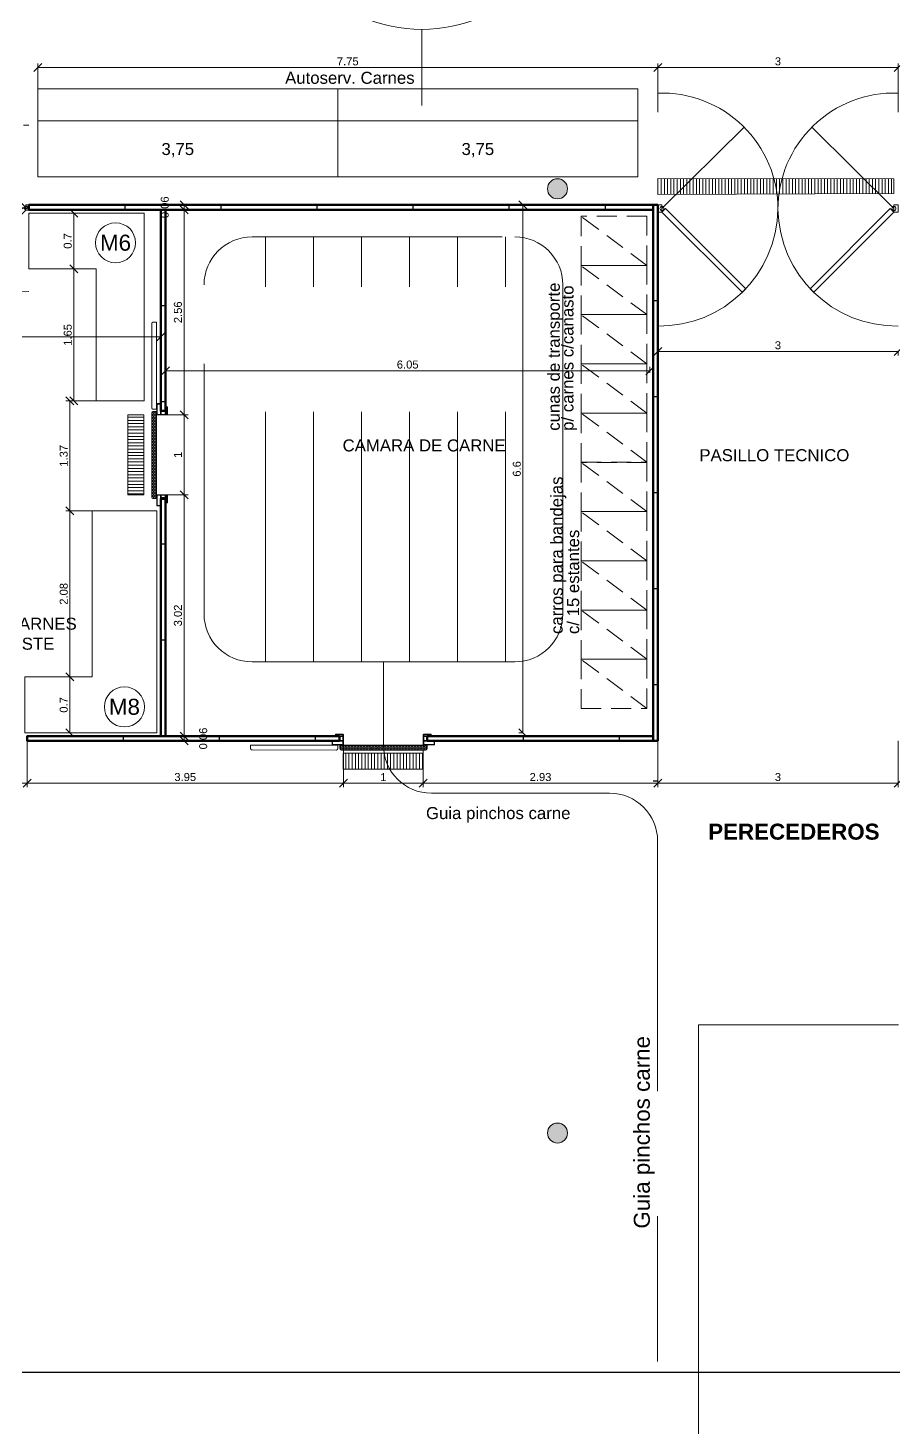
# Model space of a CAD drawing. Header units: inches. Extents: x 2 to 337, y 2 to 182.
# Drawn here: x 261.23 to 272.05, y 43.47 to 60.96 of the extents above; entities that cross this region are included whole.
import ezdxf

# ---------------------------------------------------------------- set-up
doc = ezdxf.new("R2010")
doc.units = ezdxf.units.IN
doc.header["$MEASUREMENT"] = 0
for name, pattern in [('DASH_15', [0.375, 0.25, -0.125]), ('HIDDEN2', [4.7625, 3.175, -1.5875]), ('LZ-COME$0$DASH_15', [0.375, 0.25, -0.125]), ('LÍNEAS_OCULTAS2', [0.1875, 0.125, -0.0625])]:
    doc.linetypes.add(name, pattern=pattern)
for name, color, linetype in [('(C)Paneles 60mm.', 4, 'Continuous'), ('ARQ-MUROS CAMARA', 140, 'Continuous'), ('L pisos', 8, 'Continuous'), ('l texto', 30, 'Continuous')]:
    doc.layers.add(name, color=color, linetype=linetype)
for name, color, linetype, lineweight in [('0-EQUIPAMIENTO-LAB', 6, 'Continuous', 13), ('ARQ-CARPINTERIAS', 4, 'Continuous', 9), ('ARQ-REJILLAS', 4, 'Continuous', 5), ('COMESTIBLES0-EQUIP-TXT', 3, 'Continuous', 9), ('Est-Acero', 4, 'Continuous', 13), ('L COTAS', 1, 'Continuous', 9), ('L EQUIP', 6, 'Continuous', 9), ('l gris', 9, 'Continuous', 5), ('L PANELES', 136, 'Continuous', 50), ('L PROYEC', 4, 'HIDDEN2', 9), ('smr acero', 170, 'Continuous', 15)]:
    doc.layers.add(name, color=color, linetype=linetype, lineweight=lineweight)
doc.styles.add('3mm para 1.100', font='ARIAL.TTF')
doc.styles.add('ARIAL', font='ARIAL.TTF')
doc.styles.get("Standard").update_dxf_attribs({"font": 'ARIAL.TTF'})
doc.dimstyles.new('cotas 1.50', dxfattribs={"dimscale": 0.5, "dimtxt": 0.2, "dimasz": 0.2, "dimexe": 0.1, "dimexo": 0, "dimgap": 0.05, "dimtad": 1, "dimdsep": 46, "dimtxsty": 'ARIAL', "dimblk": 'OBLIQUE', "dimcen": 0.09, "dimclrd": 256, "dimclre": 256, "dimclrt": 256, "dimadec": 0, "dimazin": 2, "dimtfac": 1, "dimtofl": 0, "dimtmove": 2, "dimatfit": 3, "dimfxl": 0, "dimtolj": 1, "dimtzin": 0, "dimlwd": -1, "dimlwe": -1, "dimarcsym": 0})

# ---------------------------------------------------------------- blocks, each defined once
blk = doc.blocks.new('PVAI')
for p, q in [((3388.779, 759.261), (3388.743, 759.226)), ((3389.399, 759.261), (3389.435, 759.226))]:
    blk.add_line(p, q)
at = {"layer": 'L EQUIP'}
for p, q in [((3387.969, 760.035), (3388.763, 760.82)), ((3387.929, 760), (3387.929, 760.07)), ((3387.929, 760.07), (3387.969, 760.07)), ((3387.969, 760), (3387.929, 760)), ((3387.969, 760.07), (3387.969, 760)), ((3387.969, 760), (3388.004, 760.035)), ((3387.969, 760), (3388.743, 759.226)), ((3388.004, 760.035), (3388.779, 759.261)), ((3390.174, 760.035), (3389.399, 759.261)), ((3390.209, 760), (3389.435, 759.226)), ((3390.209, 760), (3390.174, 760.035)), ((3390.249, 760.07), (3390.209, 760.07)), ((3390.209, 760.07), (3390.209, 760)), ((3390.209, 760), (3390.249, 760)), ((3390.249, 760), (3390.249, 760.07))]:
    blk.add_line(p, q, dxfattribs=at)
for centre in [(3387.969, 760.035), (3390.209, 760.035)]:
    blk.add_circle(centre, 0.0196, dxfattribs=at)
at = {"layer": 'L PROYEC'}
for p, q in [((3387.969, 760.035), (3388.763, 760.82)), ((3390.209, 760.035), (3389.415, 760.82)), ((3390.209, 760.035), (3389.415, 760.82))]:
    blk.add_line(p, q, dxfattribs=at)
for centre, radius, start, end in [((3387.969, 760.03), 1.12, 359.6736, 92.0467), ((3390.209, 760.03), 1.12, 87.9533, 180.3264), ((3387.943, 760.046), 1.146, 269.3146, 359.1608), ((3390.235, 760.046), 1.146, 180.8392, 270.6854)]:
    blk.add_arc(centre, radius, start, end, dxfattribs=at)
blk = doc.blocks.new('_Oblique')
at = {"color": 0, "linetype": 'ByBlock', "lineweight": -2}
blk.add_line((-0.5, -0.5), (0.5, 0.5), dxfattribs=at)
blk = doc.blocks.new('*D564')
at = {"layer": 'Defpoints', "color": 0}
for p in [(269.099, 56.926), (272.101, 56.926), (272.101, 56.922)]:
    blk.add_point(p, dxfattribs=at)
at = {"layer": 'L COTAS'}
for p, q in [((269.099, 56.926), (269.099, 56.872)), ((269.099, 56.922), (272.101, 56.922)), ((272.101, 56.926), (272.101, 56.872))]:
    blk.add_line(p, q, dxfattribs=at)
at = {"layer": 'L COTAS', "xscale": 0.1, "yscale": 0.1, "zscale": 0.1, "rotation": 180}
blk.add_blockref('_Oblique', (269.099, 56.922), dxfattribs=at)
at = {"layer": 'L COTAS', "xscale": 0.1, "yscale": 0.1, "zscale": 0.1}
blk.add_blockref('_Oblique', (272.101, 56.922), dxfattribs=at)
at = {"layer": 'L COTAS', "insert": (270.6, 56.998), "char_height": 0.1, "attachment_point": 5, "style": 'ARIAL'}
blk.add_mtext('\\A1;3', dxfattribs=at)
blk = doc.blocks.new('DFGSDFG')
at = {"linetype": 'LZ-COME$0$DASH_15'}
blk.add_line((0.821, -0.615), (0, 0), dxfattribs=at)
blk.add_lwpolyline([(0.821, 0), (0, 0), (0, -0.615), (0.821, -0.615)], close=True, dxfattribs=at)
blk = doc.blocks.new('PUERTA')
for p, q in [((0.04, 0), (0.834, 0.785)), ((0.04, 0), (0.834, 0.785)), ((0, -0.035), (0, 0.035)), ((0, 0.035), (0.04, 0.035)), ((0.04, 0.035), (0.04, -0.035)), ((0.04, -0.035), (0.075, 0)), ((0.075, 0), (0.85, -0.774)), ((1.16, -0.035), (1.16, 0.035)), ((1.16, 0.035), (1.2, 0.035)), ((1.2, 0.035), (1.2, -0.035)), ((0.04, -0.035), (0, -0.035)), ((0.04, -0.035), (0.814, -0.81)), ((1.2, -0.035), (1.16, -0.035)), ((0.85, -0.774), (0.814, -0.81))]:
    blk.add_line(p, q)
blk.add_circle((0.04, 0), 0.0196)
at = {"linetype": 'DASH_15', "ltscale": 0.2}
for centre, radius, start, end in [((0.04, -0.005), 1.12, 359.6736, 92.0467), ((0.014, 0.011), 1.146, 269.3146, 359.1608)]:
    blk.add_arc(centre, radius, start, end, dxfattribs=at)
blk = doc.blocks.new('*D619')
at = {"layer": 'Defpoints', "color": 0}
for p in [(258.348, 57.14), (262.887, 57.116), (262.887, 57.102)]:
    blk.add_point(p, dxfattribs=at)
at = {"layer": 'L COTAS'}
for p, q in [((258.348, 57.14), (258.348, 57.052)), ((258.348, 57.102), (262.887, 57.102)), ((262.887, 57.116), (262.887, 57.052))]:
    blk.add_line(p, q, dxfattribs=at)
at = {"layer": 'L COTAS', "xscale": 0.1, "yscale": 0.1, "zscale": 0.1, "rotation": 180}
blk.add_blockref('_Oblique', (258.348, 57.102), dxfattribs=at)
at = {"layer": 'L COTAS', "xscale": 0.1, "yscale": 0.1, "zscale": 0.1}
blk.add_blockref('_Oblique', (262.887, 57.102), dxfattribs=at)
at = {"layer": 'L COTAS', "insert": (260.618, 57.178), "char_height": 0.1, "attachment_point": 5, "style": 'ARIAL'}
blk.add_mtext('\\A1;4.54', dxfattribs=at)
blk = doc.blocks.new('*D620')
at = {"layer": 'Defpoints', "color": 0}
for p in [(262.948, 56.655), (268.998, 56.681), (268.998, 56.655)]:
    blk.add_point(p, dxfattribs=at)
at = {"layer": 'L COTAS'}
for p, q in [((262.948, 56.655), (262.948, 56.731)), ((268.998, 56.655), (268.998, 56.731)), ((262.948, 56.681), (268.998, 56.681))]:
    blk.add_line(p, q, dxfattribs=at)
at = {"layer": 'L COTAS', "xscale": 0.1, "yscale": 0.1, "zscale": 0.1, "rotation": 180}
blk.add_blockref('_Oblique', (262.948, 56.681), dxfattribs=at)
at = {"layer": 'L COTAS', "xscale": 0.1, "yscale": 0.1, "zscale": 0.1}
blk.add_blockref('_Oblique', (268.998, 56.681), dxfattribs=at)
at = {"layer": 'L COTAS', "insert": (265.973, 56.757), "char_height": 0.1, "attachment_point": 5, "style": 'ARIAL'}
blk.add_mtext('\\A1;6.05', dxfattribs=at)
blk = doc.blocks.new('*D583')
at = {"layer": 'Defpoints', "color": 0}
for p in [(269.099, 60.47), (261.349, 60.202), (269.099, 59.912)]:
    blk.add_point(p, dxfattribs=at)
at = {"layer": 'L COTAS'}
for p, q in [((261.349, 60.202), (261.349, 60.52)), ((261.349, 60.47), (269.099, 60.47)), ((269.099, 59.912), (269.099, 60.52))]:
    blk.add_line(p, q, dxfattribs=at)
at = {"layer": 'L COTAS', "xscale": 0.1, "yscale": 0.1, "zscale": 0.1, "rotation": 180}
blk.add_blockref('_Oblique', (261.349, 60.47), dxfattribs=at)
at = {"layer": 'L COTAS', "xscale": 0.1, "yscale": 0.1, "zscale": 0.1}
blk.add_blockref('_Oblique', (269.099, 60.47), dxfattribs=at)
at = {"layer": 'L COTAS', "insert": (265.224, 60.546), "char_height": 0.1, "attachment_point": 5, "style": 'ARIAL'}
blk.add_mtext('\\A1;7.75', dxfattribs=at)
blk = doc.blocks.new('*D584')
at = {"layer": 'Defpoints', "color": 0}
for p in [(272.101, 60.47), (269.099, 59.912), (272.101, 59.913)]:
    blk.add_point(p, dxfattribs=at)
at = {"layer": 'L COTAS'}
for p, q in [((269.099, 59.912), (269.099, 60.52)), ((269.099, 60.47), (272.101, 60.47)), ((272.101, 59.913), (272.101, 60.52))]:
    blk.add_line(p, q, dxfattribs=at)
at = {"layer": 'L COTAS', "xscale": 0.1, "yscale": 0.1, "zscale": 0.1, "rotation": 180}
blk.add_blockref('_Oblique', (269.099, 60.47), dxfattribs=at)
at = {"layer": 'L COTAS', "xscale": 0.1, "yscale": 0.1, "zscale": 0.1}
blk.add_blockref('_Oblique', (272.101, 60.47), dxfattribs=at)
at = {"layer": 'L COTAS', "insert": (270.6, 60.546), "char_height": 0.1, "attachment_point": 5, "style": 'ARIAL'}
blk.add_mtext('\\A1;3', dxfattribs=at)
blk = doc.blocks.new('*D591')
at = {"layer": 'Defpoints', "color": 0}
for p in [(260.018, 52.054), (261.218, 52.054), (261.218, 51.526)]:
    blk.add_point(p, dxfattribs=at)
at = {"layer": 'L COTAS'}
for p, q in [((260.018, 52.054), (260.018, 51.476)), ((261.218, 52.054), (261.218, 51.476)), ((260.018, 51.526), (261.218, 51.526))]:
    blk.add_line(p, q, dxfattribs=at)
at = {"layer": 'L COTAS', "xscale": 0.1, "yscale": 0.1, "zscale": 0.1, "rotation": 180}
blk.add_blockref('_Oblique', (260.018, 51.526), dxfattribs=at)
at = {"layer": 'L COTAS', "xscale": 0.1, "yscale": 0.1, "zscale": 0.1}
blk.add_blockref('_Oblique', (261.218, 51.526), dxfattribs=at)
at = {"layer": 'L COTAS', "insert": (260.618, 51.601), "char_height": 0.1, "attachment_point": 5, "style": 'ARIAL'}
blk.add_mtext('\\A1;1.2', dxfattribs=at)
blk = doc.blocks.new('*D592')
at = {"layer": 'Defpoints', "color": 0}
for p in [(261.218, 52.054), (265.169, 52.084), (265.169, 51.526)]:
    blk.add_point(p, dxfattribs=at)
at = {"layer": 'L COTAS'}
for p, q in [((261.218, 52.054), (261.218, 51.476)), ((265.169, 52.084), (265.169, 51.476)), ((261.218, 51.526), (265.169, 51.526))]:
    blk.add_line(p, q, dxfattribs=at)
at = {"layer": 'L COTAS', "xscale": 0.1, "yscale": 0.1, "zscale": 0.1, "rotation": 180}
blk.add_blockref('_Oblique', (261.218, 51.526), dxfattribs=at)
at = {"layer": 'L COTAS', "xscale": 0.1, "yscale": 0.1, "zscale": 0.1}
blk.add_blockref('_Oblique', (265.169, 51.526), dxfattribs=at)
at = {"layer": 'L COTAS', "insert": (263.193, 51.602), "char_height": 0.1, "attachment_point": 5, "style": 'ARIAL'}
blk.add_mtext('\\A1;3.95', dxfattribs=at)
blk = doc.blocks.new('*D623')
at = {"layer": 'Defpoints', "color": 0}
for p in [(269.099, 52.054), (272.101, 52.054), (272.101, 51.526)]:
    blk.add_point(p, dxfattribs=at)
at = {"layer": 'L COTAS'}
for p, q in [((269.099, 52.054), (269.099, 51.476)), ((272.101, 52.054), (272.101, 51.476)), ((269.099, 51.526), (272.101, 51.526))]:
    blk.add_line(p, q, dxfattribs=at)
at = {"layer": 'L COTAS', "xscale": 0.1, "yscale": 0.1, "zscale": 0.1, "rotation": 180}
blk.add_blockref('_Oblique', (269.099, 51.526), dxfattribs=at)
at = {"layer": 'L COTAS', "xscale": 0.1, "yscale": 0.1, "zscale": 0.1}
blk.add_blockref('_Oblique', (272.101, 51.526), dxfattribs=at)
at = {"layer": 'L COTAS', "insert": (270.6, 51.602), "char_height": 0.1, "attachment_point": 5, "style": 'ARIAL'}
blk.add_mtext('\\A1;3', dxfattribs=at)
blk = doc.blocks.new('*D598')
at = {"layer": 'Defpoints', "color": 0}
for p in [(267.413, 58.753), (267.413, 52.154), (267.413, 52.154)]:
    blk.add_point(p, dxfattribs=at)
at = {"layer": 'L COTAS'}
for p, q in [((267.413, 58.753), (267.363, 58.753)), ((267.413, 58.753), (267.413, 52.154)), ((267.413, 52.154), (267.363, 52.154))]:
    blk.add_line(p, q, dxfattribs=at)
at = {"layer": 'L COTAS', "xscale": 0.1, "yscale": 0.1, "zscale": 0.1}
for p, rotation in [((267.413, 58.753), 90), ((267.413, 52.154), 270)]:
    blk.add_blockref('_Oblique', p, dxfattribs=dict(at, rotation=rotation))
at = {"layer": 'L COTAS', "insert": (267.337, 55.453), "char_height": 0.1, "attachment_point": 5, "rotation": 90, "style": 'ARIAL'}
blk.add_mtext('\\A1;6.6', dxfattribs=at)
blk = doc.blocks.new('*D632')
at = {"layer": 'Defpoints', "color": 0}
for p in [(261.239, 58.651), (261.239, 57.953), (261.801, 57.953)]:
    blk.add_point(p, dxfattribs=at)
at = {"layer": 'L COTAS'}
for p, q in [((261.239, 58.651), (261.851, 58.651)), ((261.801, 58.651), (261.801, 57.953)), ((261.239, 57.953), (261.851, 57.953))]:
    blk.add_line(p, q, dxfattribs=at)
at = {"layer": 'L COTAS', "xscale": 0.1, "yscale": 0.1, "zscale": 0.1}
for p, rotation in [((261.801, 58.651), 90), ((261.801, 57.953), 270)]:
    blk.add_blockref('_Oblique', p, dxfattribs=dict(at, rotation=rotation))
at = {"layer": 'L COTAS', "insert": (261.725, 58.302), "char_height": 0.1, "attachment_point": 5, "rotation": 90, "style": 'ARIAL'}
blk.add_mtext('\\A1;0.7', dxfattribs=at)
blk = doc.blocks.new('*D633')
at = {"layer": 'Defpoints', "color": 0}
for p in [(261.239, 57.953), (261.801, 56.303), (262.078, 56.303)]:
    blk.add_point(p, dxfattribs=at)
at = {"layer": 'L COTAS'}
for p, q in [((261.239, 57.953), (261.851, 57.953)), ((261.801, 57.953), (261.801, 56.303)), ((262.078, 56.303), (261.751, 56.303))]:
    blk.add_line(p, q, dxfattribs=at)
at = {"layer": 'L COTAS', "xscale": 0.1, "yscale": 0.1, "zscale": 0.1}
for p, rotation in [((261.801, 57.953), 90), ((261.801, 56.303), 270)]:
    blk.add_blockref('_Oblique', p, dxfattribs=dict(at, rotation=rotation))
at = {"layer": 'L COTAS', "insert": (261.725, 57.128), "char_height": 0.1, "attachment_point": 5, "rotation": 90, "style": 'ARIAL'}
blk.add_mtext('\\A1;1.65', dxfattribs=at)
blk = doc.blocks.new('*D634')
at = {"layer": 'Defpoints', "color": 0}
for p in [(262.078, 56.303), (261.751, 54.931), (262.029, 54.931)]:
    blk.add_point(p, dxfattribs=at)
at = {"layer": 'L COTAS'}
for p, q in [((262.078, 56.303), (261.701, 56.303)), ((261.751, 56.303), (261.751, 54.931)), ((262.029, 54.931), (261.701, 54.931))]:
    blk.add_line(p, q, dxfattribs=at)
at = {"layer": 'L COTAS', "xscale": 0.1, "yscale": 0.1, "zscale": 0.1}
for p, rotation in [((261.751, 56.303), 90), ((261.751, 54.931), 270)]:
    blk.add_blockref('_Oblique', p, dxfattribs=dict(at, rotation=rotation))
at = {"layer": 'L COTAS', "insert": (261.675, 55.617), "char_height": 0.1, "attachment_point": 5, "rotation": 90, "style": 'ARIAL'}
blk.add_mtext('\\A1;1.37', dxfattribs=at)
blk = doc.blocks.new('*D635')
at = {"layer": 'Defpoints', "color": 0}
for p in [(262.029, 54.931), (261.751, 52.853), (262.029, 52.853)]:
    blk.add_point(p, dxfattribs=at)
at = {"layer": 'L COTAS'}
for p, q in [((262.029, 54.931), (261.701, 54.931)), ((261.751, 54.931), (261.751, 52.853)), ((262.029, 52.853), (261.701, 52.853))]:
    blk.add_line(p, q, dxfattribs=at)
at = {"layer": 'L COTAS', "xscale": 0.1, "yscale": 0.1, "zscale": 0.1}
for p, rotation in [((261.751, 54.931), 90), ((261.751, 52.853), 270)]:
    blk.add_blockref('_Oblique', p, dxfattribs=dict(at, rotation=rotation))
at = {"layer": 'L COTAS', "insert": (261.675, 53.892), "char_height": 0.1, "attachment_point": 5, "rotation": 90, "style": 'ARIAL'}
blk.add_mtext('\\A1;2.08', dxfattribs=at)
blk = doc.blocks.new('*D636')
at = {"layer": 'Defpoints', "color": 0}
for p in [(262.029, 52.853), (261.751, 52.155), (262.014, 52.155)]:
    blk.add_point(p, dxfattribs=at)
at = {"layer": 'L COTAS'}
for p, q in [((262.029, 52.853), (261.701, 52.853)), ((261.751, 52.853), (261.751, 52.155)), ((262.014, 52.155), (261.701, 52.155))]:
    blk.add_line(p, q, dxfattribs=at)
at = {"layer": 'L COTAS', "xscale": 0.1, "yscale": 0.1, "zscale": 0.1}
for p, rotation in [((261.751, 52.853), 90), ((261.751, 52.155), 270)]:
    blk.add_blockref('_Oblique', p, dxfattribs=dict(at, rotation=rotation))
at = {"layer": 'L COTAS', "insert": (261.675, 52.504), "char_height": 0.1, "attachment_point": 5, "rotation": 90, "style": 'ARIAL'}
blk.add_mtext('\\A1;0.7', dxfattribs=at)
blk = doc.blocks.new('PPiv MT 1_00')
at = {"layer": 'L COTAS'}
h = blk.add_hatch(dxfattribs=at)
h.set_pattern_fill('HONEY', color=256, scale=0.1, angle=0.0267, style=0)
h.set_pattern_definition([(0.026676, (-36.510646, -16.688191), (0.018744958, 0.010834046), [0.0125, -0.025]), (120.026676, (-36.510646, -16.688191), (-0.018755038, 0.0108165868), [0.0125, -0.025]), (60.026676, (-36.510646, -16.688191), (-1.008e-05, 0.0216506327), [-0.025, 0.0125])])
edge = h.paths.add_edge_path()
edge.add_line((0.023, -0.114), (1.073, -0.114))
edge.add_arc((1.073, -0.094), 0.02, 270.0267, 360.0267)
edge.add_line((1.093, -0.094), (1.093, -0.054))
edge.add_line((1.093, -0.054), (0.003, -0.054))
edge.add_line((0.003, -0.054), (0.003, -0.094))
edge.add_arc((0.023, -0.094), 0.02, 180.0267, 270.0267)
for points in [[(0.05, 0), (-0.09, 0), (-0.09, -0.04, 0.414214), (-0.08, -0.05), (0.04, -0.05, 0.414214), (0.05, -0.04)], [(-0.05, 0.06), (0.05, 0.06), (0.05, 0.075, 0.414214), (0.04, 0.085), (-0.04, 0.085, 0.414214), (-0.05, 0.075)], [(-0.04, 0.08, 0.414214), (-0.045, 0.075), (-0.045, 0.065), (0.045, 0.065), (0.045, 0.075, 0.414214), (0.04, 0.08)], [(1.15, 0.06), (1.05, 0.06), (1.05, 0.075, -0.414214), (1.06, 0.085), (1.14, 0.085, -0.414214), (1.15, 0.075)], [(1.05, 0), (1.19, 0), (1.19, -0.04, -0.414214), (1.18, -0.05), (1.06, -0.05, -0.414214), (1.05, -0.04)], [(1.14, 0.08, -0.414214), (1.145, 0.075), (1.145, 0.065), (1.055, 0.065), (1.055, 0.075, -0.414214), (1.06, 0.08)], [(-0.08, -0.045), (0.04, -0.045, 0.414214), (0.045, -0.04), (0.045, -0.005), (-0.085, -0.005), (-0.085, -0.04, 0.414214)], [(0.023, -0.114), (1.073, -0.114, 0.414214), (1.093, -0.094), (1.093, -0.054), (0.003, -0.054), (0.003, -0.094, 0.414214)], [(1.18, -0.045), (1.06, -0.045, -0.414214), (1.055, -0.04), (1.055, -0.005), (1.185, -0.005), (1.185, -0.04, -0.414214)]]:
    blk.add_lwpolyline(points, format="xyb", close=True, dxfattribs=at)
for points in [[(0, 0), (0.05, 0), (0.05, 0.06), (0, 0.06)], [(0.005, 0.005), (0.045, 0.005), (0.045, 0.055), (0.005, 0.055)], [(1.1, 0), (1.05, 0), (1.05, 0.06), (1.1, 0.06)], [(1.095, 0.005), (1.055, 0.005), (1.055, 0.055), (1.095, 0.055)]]:
    blk.add_lwpolyline(points, close=True, dxfattribs=at)
at = {"layer": 'L PROYEC'}
blk.add_lwpolyline([(1.14, -0.114), (2.19, -0.113, 0.414214), (2.21, -0.093), (2.21, -0.053), (1.12, -0.054), (1.12, -0.094, 0.414214)], format="xyb", close=True, dxfattribs=at)
blk = doc.blocks.new('*D663')
at = {"layer": 'Defpoints', "color": 0}
for p in [(262.918, 56.129), (262.918, 55.13), (263.178, 55.13)]:
    blk.add_point(p, dxfattribs=at)
at = {"layer": 'L COTAS'}
for p, q in [((262.918, 56.129), (263.228, 56.129)), ((263.178, 56.129), (263.178, 55.13)), ((262.918, 55.13), (263.228, 55.13))]:
    blk.add_line(p, q, dxfattribs=at)
at = {"layer": 'L COTAS', "xscale": 0.1, "yscale": 0.1, "zscale": 0.1}
for p, rotation in [((263.178, 56.129), 90), ((263.178, 55.13), 270)]:
    blk.add_blockref('_Oblique', p, dxfattribs=dict(at, rotation=rotation))
at = {"layer": 'L COTAS', "insert": (263.103, 55.629), "char_height": 0.1, "attachment_point": 5, "rotation": 90, "style": 'ARIAL'}
blk.add_mtext('\\A1;1', dxfattribs=at)
blk = doc.blocks.new('*D664')
at = {"layer": 'Defpoints', "color": 0}
for p in [(265.169, 52.084), (266.168, 52.084), (266.168, 51.526)]:
    blk.add_point(p, dxfattribs=at)
at = {"layer": 'L COTAS'}
for p, q in [((265.169, 52.084), (265.169, 51.476)), ((266.168, 52.084), (266.168, 51.476)), ((265.169, 51.526), (266.168, 51.526))]:
    blk.add_line(p, q, dxfattribs=at)
at = {"layer": 'L COTAS', "xscale": 0.1, "yscale": 0.1, "zscale": 0.1, "rotation": 180}
blk.add_blockref('_Oblique', (265.169, 51.526), dxfattribs=at)
at = {"layer": 'L COTAS', "xscale": 0.1, "yscale": 0.1, "zscale": 0.1}
blk.add_blockref('_Oblique', (266.168, 51.526), dxfattribs=at)
at = {"layer": 'L COTAS', "insert": (265.669, 51.601), "char_height": 0.1, "attachment_point": 5, "style": 'ARIAL'}
blk.add_mtext('\\A1;1', dxfattribs=at)
blk = doc.blocks.new('*D665')
at = {"layer": 'Defpoints', "color": 0}
for p in [(266.168, 52.084), (269.099, 52.054), (269.099, 51.526)]:
    blk.add_point(p, dxfattribs=at)
at = {"layer": 'L COTAS'}
for p, q in [((266.168, 52.084), (266.168, 51.476)), ((269.099, 52.054), (269.099, 51.476)), ((266.168, 51.526), (269.099, 51.526))]:
    blk.add_line(p, q, dxfattribs=at)
at = {"layer": 'L COTAS', "xscale": 0.1, "yscale": 0.1, "zscale": 0.1, "rotation": 180}
blk.add_blockref('_Oblique', (266.168, 51.526), dxfattribs=at)
at = {"layer": 'L COTAS', "xscale": 0.1, "yscale": 0.1, "zscale": 0.1}
blk.add_blockref('_Oblique', (269.099, 51.526), dxfattribs=at)
at = {"layer": 'L COTAS', "insert": (267.633, 51.602), "char_height": 0.1, "attachment_point": 5, "style": 'ARIAL'}
blk.add_mtext('\\A1;2.93', dxfattribs=at)
blk = doc.blocks.new('*D666')
at = {"layer": 'Defpoints', "color": 0}
for p in [(263.178, 58.693), (263.178, 58.693), (263.178, 56.129)]:
    blk.add_point(p, dxfattribs=at)
at = {"layer": 'L COTAS'}
for p, q in [((263.178, 58.693), (263.128, 58.693)), ((263.178, 56.129), (263.178, 58.693)), ((263.178, 56.129), (263.228, 56.129))]:
    blk.add_line(p, q, dxfattribs=at)
at = {"layer": 'L COTAS', "xscale": 0.1, "yscale": 0.1, "zscale": 0.1}
for p, rotation in [((263.178, 58.693), 90), ((263.178, 56.129), 270)]:
    blk.add_blockref('_Oblique', p, dxfattribs=dict(at, rotation=rotation))
at = {"layer": 'L COTAS', "insert": (263.102, 57.411), "char_height": 0.1, "attachment_point": 5, "rotation": 90, "style": 'ARIAL'}
blk.add_mtext('\\A1;2.56', dxfattribs=at)
blk = doc.blocks.new('*D667')
at = {"layer": 'Defpoints', "color": 0}
for p in [(263.178, 58.753), (263.178, 58.753), (263.178, 58.693)]:
    blk.add_point(p, dxfattribs=at)
at = {"layer": 'L COTAS'}
for p, q in [((263.178, 58.753), (263.128, 58.753)), ((263.178, 58.693), (263.128, 58.693)), ((263.178, 58.693), (263.178, 58.753))]:
    blk.add_line(p, q, dxfattribs=at)
at = {"layer": 'L COTAS', "xscale": 0.1, "yscale": 0.1, "zscale": 0.1}
for p, rotation in [((263.178, 58.753), 90), ((263.178, 58.693), 270)]:
    blk.add_blockref('_Oblique', p, dxfattribs=dict(at, rotation=rotation))
at = {"layer": 'L COTAS', "insert": (262.937, 58.723), "char_height": 0.1, "attachment_point": 5, "rotation": 90, "style": 'ARIAL'}
blk.add_mtext('\\A1;0.06', dxfattribs=at)
blk = doc.blocks.new('*D668')
at = {"layer": 'Defpoints', "color": 0}
for p in [(263.178, 55.13), (263.178, 52.114), (263.178, 52.114)]:
    blk.add_point(p, dxfattribs=at)
at = {"layer": 'L COTAS'}
for p, q in [((263.178, 55.13), (263.128, 55.13)), ((263.178, 55.13), (263.178, 52.114)), ((263.178, 52.114), (263.128, 52.114))]:
    blk.add_line(p, q, dxfattribs=at)
at = {"layer": 'L COTAS', "xscale": 0.1, "yscale": 0.1, "zscale": 0.1}
for p, rotation in [((263.178, 55.13), 90), ((263.178, 52.114), 270)]:
    blk.add_blockref('_Oblique', p, dxfattribs=dict(at, rotation=rotation))
at = {"layer": 'L COTAS', "insert": (263.102, 53.622), "char_height": 0.1, "attachment_point": 5, "rotation": 90, "style": 'ARIAL'}
blk.add_mtext('\\A1;3.02', dxfattribs=at)
blk = doc.blocks.new('*D669')
at = {"layer": 'Defpoints', "color": 0}
for p in [(263.178, 52.114), (263.178, 52.054), (263.178, 52.054)]:
    blk.add_point(p, dxfattribs=at)
at = {"layer": 'L COTAS'}
for p, q in [((263.178, 52.114), (263.128, 52.114)), ((263.178, 52.114), (263.178, 52.054)), ((263.178, 52.054), (263.228, 52.054))]:
    blk.add_line(p, q, dxfattribs=at)
at = {"layer": 'L COTAS', "xscale": 0.1, "yscale": 0.1, "zscale": 0.1}
for p, rotation in [((263.178, 52.114), 90), ((263.178, 52.054), 270)]:
    blk.add_blockref('_Oblique', p, dxfattribs=dict(at, rotation=rotation))
at = {"layer": 'L COTAS', "insert": (263.418, 52.084), "char_height": 0.1, "attachment_point": 5, "rotation": 90, "style": 'ARIAL'}
blk.add_mtext('\\A1;0.06', dxfattribs=at)

msp = doc.modelspace()

# ---------------------------------------------------------------- hatches: boundary and pattern name
at = {"layer": 'ARQ-REJILLAS'}
h = msp.add_hatch(dxfattribs=at)
h.set_pattern_fill('_USER', color=256, scale=0.04, angle=450, style=0, pattern_type=0)
h.set_pattern_definition([(90, (-488.61916, 3457.229673), (-0.04, 2e-17), [])])
h.paths.add_polyline_path([(272.05, 58.895), (272.05, 59.079), (269.099, 59.084), (269.099, 58.884)])
h = msp.add_hatch(dxfattribs=at)
h.set_pattern_fill('_USER', color=256, scale=0.04, angle=540, style=0, pattern_type=0)
h.set_pattern_definition([(180, (-3135.671183, -702.66017), (-1e-17, -0.04), [])])
h.paths.add_polyline_path([(262.674, 56.129), (262.474, 56.129), (262.474, 55.13), (262.674, 55.13)])
h = msp.add_hatch(dxfattribs=at)
h.set_pattern_fill('_USER', color=256, scale=0.04, angle=450, style=0, pattern_type=0)
h.set_pattern_definition([(90, (-3111.920416, -700.455575), (-0.04, 1e-17), [])])
h.paths.add_polyline_path([(266.168, 51.902), (266.168, 51.702), (265.166, 51.702), (265.166, 51.902)])
at = {"layer": 'smr acero'}
h = msp.add_hatch(color=256, dxfattribs=at)
h.dxf.hatch_style = 1
h.paths.add_polyline_path([(267.72, 58.954, 1), (267.97, 58.954, 1)])
h = msp.add_hatch(color=256, dxfattribs=at)
h.dxf.hatch_style = 1
h.paths.add_polyline_path([(267.72, 47.154, 1), (267.97, 47.154, 1)])

# ---------------------------------------------------------------- linework, layer by layer
msp.add_lwpolyline([(238.092, 70.152), (315.602, 70.152), (315.602, 44.159), (238.092, 44.159)], close=True)
at = {"layer": 'ARQ-REJILLAS'}
for points in [[(272.05, 58.895), (272.05, 59.079), (269.099, 59.084), (269.099, 58.884)], [(272.05, 58.895), (272.05, 59.079), (269.099, 59.084), (269.099, 58.884)], [(262.674, 56.129), (262.474, 56.129), (262.474, 55.13), (262.674, 55.13)], [(262.674, 56.129), (262.474, 56.129), (262.474, 55.13), (262.674, 55.13)], [(265.166, 51.702), (265.166, 51.902), (266.168, 51.902), (266.168, 51.702)]]:
    msp.add_lwpolyline(points, close=True, dxfattribs=at)
at = {"layer": 'Est-Acero'}
for centre in [(267.845, 58.954), (267.845, 47.154)]:
    msp.add_circle(centre, 0.125, dxfattribs=at)
at = {"layer": 'L COTAS'}
msp.add_line((266.149, 60.947), (266.149, 59.997), dxfattribs=at)
msp.add_circle((266.149, 62.834), 1.888, dxfattribs=at)
at = {"layer": 'L EQUIP', "linetype": 'ByBlock', "ltscale": 0.01}
for p, q in [((261.349, 59.802), (265.099, 59.802)), ((265.099, 59.802), (268.849, 59.802))]:
    msp.add_line(p, q, dxfattribs=at)
at = {"layer": 'L EQUIP'}
for p, q in [((261.239, 57.953), (261.239, 58.651)), ((262.678, 58.651), (261.239, 58.651)), ((262.678, 56.303), (262.678, 58.651)), ((262.078, 57.953), (261.239, 57.953)), ((262.078, 56.303), (262.078, 57.953)), ((262.678, 56.303), (262.078, 56.303))]:
    msp.add_line(p, q, dxfattribs=at)
at = {"layer": 'L EQUIP', "linetype": 'ByBlock', "ltscale": 0.01}
for points in [[(261.349, 59.102), (265.099, 59.102), (265.099, 60.202), (261.349, 60.202), (261.349, 59.102)], [(265.099, 59.102), (268.849, 59.102), (268.849, 60.202), (265.099, 60.202), (265.099, 59.102)]]:
    msp.add_lwpolyline(points, dxfattribs=at)
at = {"layer": 'L EQUIP'}
msp.add_lwpolyline([(261.189, 52.155), (262.838, 52.154), (262.838, 54.931), (262.029, 54.931), (262.029, 52.853), (261.189, 52.853), (261.189, 52.155)], dxfattribs=at)
for centre in [(262.322, 58.279), (262.433, 52.479)]:
    msp.add_circle(centre, 0.25, dxfattribs=at)
at = {"layer": 'l gris'}
msp.add_lwpolyline([(272.106, 48.504), (269.606, 48.504), (269.606, 37.15)], dxfattribs=at)
at = {"layer": 'L PANELES'}
for points in [[(269.039, 58.753), (269.039, 58.693), (261.239, 58.693), (261.239, 58.753)], [(262.948, 56.179), (262.887, 56.179), (262.887, 58.693), (262.948, 58.693)], [(269.099, 52.054), (269.039, 52.054), (269.039, 58.753), (269.099, 58.753)], [(262.948, 52.114), (262.888, 52.114), (262.888, 55.08), (262.948, 55.08)], [(265.119, 52.114), (265.119, 52.054), (261.218, 52.054), (261.218, 52.114)], [(269.039, 52.114), (269.039, 52.054), (266.218, 52.054), (266.218, 52.114)]]:
    msp.add_lwpolyline(points, close=True, dxfattribs=at)
at = {"layer": 'L pisos'}
for p, q in [((262.439, 58.753), (262.439, 58.693)), ((263.639, 58.753), (263.639, 58.694)), ((264.839, 58.754), (264.839, 58.694)), ((266.039, 58.753), (266.039, 58.693)), ((267.239, 58.753), (267.239, 58.694)), ((268.439, 58.753), (268.439, 58.693)), ((262.948, 57.493), (262.887, 57.493)), ((269.099, 57.553), (269.039, 57.553)), ((269.099, 56.353), (269.039, 56.353)), ((262.948, 56.293), (262.887, 56.293)), ((269.099, 55.153), (269.039, 55.153)), ((262.948, 55.093), (262.887, 55.093)), ((262.948, 54.514), (262.888, 54.514)), ((269.099, 53.953), (269.039, 53.953)), ((262.948, 53.314), (262.888, 53.314)), ((269.099, 52.753), (269.039, 52.753)), ((262.418, 52.114), (262.418, 52.054)), ((263.618, 52.114), (263.618, 52.054)), ((264.818, 52.114), (264.818, 52.054)), ((267.418, 52.114), (267.418, 52.054)), ((268.618, 52.114), (268.618, 52.054)), ((269.099, 51.553), (269.039, 51.553))]:
    msp.add_line(p, q, dxfattribs=at)
at = {"layer": 'L PROYEC', "linetype": 'LÍNEAS_OCULTAS2', "ltscale": 25}
for p, q in [((264.028, 58.353), (267.312, 58.353)), ((264.197, 53.042), (264.197, 58.353)), ((264.797, 53.042), (264.797, 58.353)), ((265.397, 53.042), (265.397, 58.353)), ((265.997, 53.042), (265.997, 58.353)), ((266.597, 53.042), (266.597, 58.353)), ((267.197, 53.042), (267.197, 58.353)), ((263.428, 53.642), (263.428, 57.753)), ((265.67, 52.001), (265.67, 53.042)), ((266.27, 51.401), (268.496, 51.401)), ((269.096, 50.801), (269.096, 44.298))]:
    msp.add_line(p, q, dxfattribs=at)
at = {"layer": 'L PROYEC', "linetype": 'LÍNEAS_OCULTAS2', "ltscale": 50}
for p, q in [((267.912, 53.642), (267.912, 57.753)), ((267.312, 53.042), (264.028, 53.042))]:
    msp.add_line(p, q, dxfattribs=at)
at = {"layer": 'L PROYEC', "linetype": 'LÍNEAS_OCULTAS2', "ltscale": 25}
for centre, start, end in [((264.028, 57.753), 90, 180), ((267.312, 57.753), 0, 90), ((266.27, 52.001), 180, 270), ((268.496, 50.801), 0, 90)]:
    msp.add_arc(centre, 0.6, start, end, dxfattribs=at)
at = {"layer": 'L PROYEC', "linetype": 'LÍNEAS_OCULTAS2', "ltscale": 50}
for centre, start, end in [((264.028, 53.642), 180, 270), ((267.312, 53.642), 270, 0)]:
    msp.add_arc(centre, 0.6, start, end, dxfattribs=at)

# ---------------------------------------------------------------- block references
at = {"layer": '(C)Paneles 60mm.', "color": 5, "xscale": -0.9991182641642099, "yscale": 0.9991182641642099, "zscale": 0.9991182641642099, "rotation": 270}
msp.add_blockref('PPiv MT 1_00', (262.888, 55.08), dxfattribs=at)
at = {"layer": '(C)Paneles 60mm.', "color": 5, "xscale": -0.9991182641642099, "yscale": 0.9991182641642099, "zscale": 0.9991182641642099}
msp.add_blockref('PPiv MT 1_00', (266.218, 52.054), dxfattribs=at)
at = {"layer": '0-EQUIPAMIENTO-LAB'}
for p in [(268.139, 58.611), (268.139, 57.996), (268.139, 57.381), (268.139, 56.766), (268.139, 56.151), (268.139, 55.535), (268.139, 54.92), (268.139, 54.305), (268.139, 53.69), (268.139, 53.075)]:
    msp.add_blockref('DFGSDFG', p, dxfattribs=at)
at = {"layer": 'ARQ-CARPINTERIAS', "xscale": -0.9239776872284607, "yscale": 0.9239776872284607, "zscale": 0.9239776872284607}
msp.add_blockref('PUERTA', (261.239, 58.721), dxfattribs=at)
at = {"layer": 'ARQ-MUROS CAMARA', "xscale": 1.294332851680443, "yscale": 1.294332851680443, "zscale": 1.294332851680443}
msp.add_blockref('PVAI', (-4116.009, -925.031), dxfattribs=at)

# ---------------------------------------------------------------- texts
at = {"layer": 'COMESTIBLES0-EQUIP-TXT', "style": 'ARIAL'}
for s, p in [('cunas de transporte ', (267.874, 55.93)), ('p/ carnes c/canasto', (268.045, 55.929)), ('carros para bandejas', (267.91, 53.39)), ('c/ 15 estantes', (268.116, 53.389))]:
    msp.add_text(s, height=0.15, rotation=90, dxfattribs=at).set_placement(p)
at = {"layer": 'COMESTIBLES0-EQUIP-TXT', "lineweight": 9, "char_height": 0.15, "style": 'ARIAL'}
for s, insert, width, attachment_point in [('CAMARA DE CARNE', (267.197, 55.822), 2.86224, 3), ('PREP. CARNES\\PDEPOSTE', (261.057, 53.594), 3.51874, 2), ('Guia pinchos carne', (266.202, 51.227), 3.70593, 1)]:
    msp.add_mtext(s, dxfattribs=dict(at, insert=insert, width=width, attachment_point=attachment_point))
at = {"layer": 'L EQUIP', "linetype": 'ByBlock', "ltscale": 0.01, "attachment_point": 1}
for s, insert, char_height, width in [('Autoserv. Carnes', (264.441, 60.416), 0.15, 6.39684), ('3,75', (262.896, 59.526), 0.15, 4.44912), ('3,75', (266.646, 59.526), 0.15, 4.44912), ('PASILLO TECNICO', (269.618, 55.7), 0.15, 7.3024), ('{\\fArial|b1|i0|c0|p34;PERECEDEROS}', (269.728, 51.02), 0.2, 6.39684)]:
    msp.add_mtext(s, dxfattribs=dict(at, insert=insert, char_height=char_height, width=width))
at = {"layer": 'L EQUIP', "char_height": 0.2, "attachment_point": 5, "style": '3mm para 1.100'}
for s, insert in [('M6', (262.322, 58.279)), ('M8', (262.433, 52.479))]:
    msp.add_mtext(s, dxfattribs=dict(at, insert=insert))
at = {"layer": 'l texto', "insert": (268.799, 45.959), "char_height": 0.20001, "width": 3.70593, "attachment_point": 1, "rotation": 90, "style": '3mm para 1.100'}
msp.add_mtext('Guia pinchos carne', dxfattribs=at)

# ---------------------------------------------------------------- dimensions: what is measured, and where the dimension line sits
at = {"layer": 'L COTAS'}
for base, p1, p2, picture, middle in [((269.099, 60.47), (261.349, 60.202), (269.099, 59.912), '*D583', (265.224, 60.546)), ((272.101, 60.47), (269.099, 59.912), (272.101, 59.913), '*D584', (270.6, 60.546)), ((262.887, 57.102), (258.348, 57.14), (262.887, 57.116), '*D619', (260.618, 57.178)), ((272.101, 56.922), (269.099, 56.926), (272.101, 56.926), '*D564', (270.6, 56.998)), ((268.998, 56.681), (262.948, 56.655), (268.998, 56.655), '*D620', (265.973, 56.757)), ((261.218, 51.526), (260.018, 52.054), (261.218, 52.054), '*D591', (260.618, 51.601)), ((265.169, 51.526), (261.218, 52.054), (265.169, 52.084), '*D592', (263.193, 51.602)), ((266.168, 51.526), (265.169, 52.084), (266.168, 52.084), '*D664', (265.669, 51.601)), ((269.099, 51.526), (266.168, 52.084), (269.099, 52.054), '*D665', (267.633, 51.602)), ((272.101, 51.526), (269.099, 52.054), (272.101, 52.054), '*D623', (270.6, 51.602))]:
    dim = msp.add_linear_dim(base=base, p1=p1, p2=p2, dimstyle='cotas 1.50', dxfattribs=at)
    dim.commit()
    dim.dimension.update_dxf_attribs({"geometry": picture, "text_midpoint": middle})
for base, p1, p2, picture, middle in [((263.178, 58.753), (263.178, 58.693), (263.178, 58.753), '*D667', (262.937, 58.723)), ((267.413, 52.154), (267.413, 58.753), (267.413, 52.154), '*D598', (267.337, 55.453)), ((261.801, 57.953), (261.239, 58.651), (261.239, 57.953), '*D632', (261.725, 58.302)), ((263.178, 58.693), (263.178, 56.129), (263.178, 58.693), '*D666', (263.102, 57.411)), ((261.801, 56.303), (261.239, 57.953), (262.078, 56.303), '*D633', (261.725, 57.128)), ((261.751, 54.931), (262.078, 56.303), (262.029, 54.931), '*D634', (261.675, 55.617)), ((263.178, 55.13), (262.918, 56.129), (262.918, 55.13), '*D663', (263.103, 55.629)), ((263.178, 52.114), (263.178, 55.13), (263.178, 52.114), '*D668', (263.102, 53.622)), ((261.751, 52.853), (262.029, 54.931), (262.029, 52.853), '*D635', (261.675, 53.892)), ((261.751, 52.155), (262.029, 52.853), (262.014, 52.155), '*D636', (261.675, 52.504)), ((263.178, 52.054), (263.178, 52.114), (263.178, 52.054), '*D669', (263.418, 52.084))]:
    dim = msp.add_linear_dim(base=base, p1=p1, p2=p2, angle=90, dimstyle='cotas 1.50', dxfattribs=at)
    dim.commit()
    dim.dimension.update_dxf_attribs({"geometry": picture, "text_midpoint": middle})

doc.saveas('drawing.dxf')
